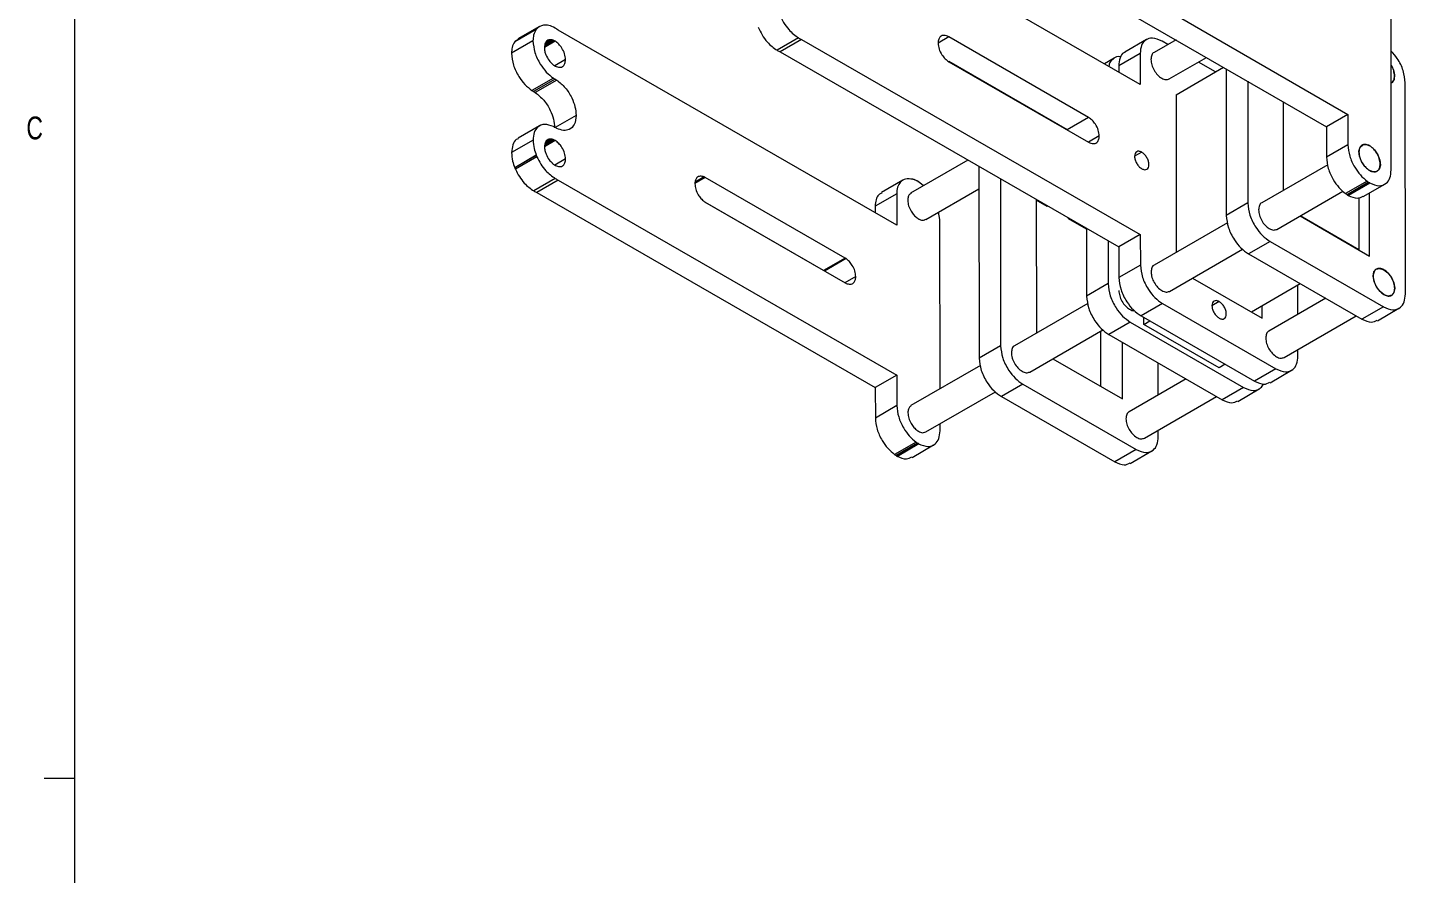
# Model space of a CAD drawing. Header units: inches. Extents: x 0 to 44.3, y 0 to 33.7.
# Drawn here: x 0.33 to 6, y 11.02 to 14.5 of the extents above; entities that cross this region are included whole.
import ezdxf

# ---------------------------------------------------------------- set-up
doc = ezdxf.new("R2010")
doc.units = ezdxf.units.IN
doc.header["$MEASUREMENT"] = 0
doc.styles.add('SLDTEXTSTYLE0', font='TXT', dxfattribs={"width": 0.75})

msp = doc.modelspace()

# ---------------------------------------------------------------- linework, layer by layer
at = {"color": 7, "linetype": 'Continuous', "lineweight": 0}
for p, q in [((0.5229, 33.4106), (0.5229, 0.4106)), ((0.5229, 11.4106), (0.3979, 11.4106))]:
    msp.add_line(p, q, dxfattribs=at)
at = {"color": 7, "linetype": 'Continuous', "lineweight": 15}
for p, q in [((4.9055, 14.2637), (3.5127, 15.0663)), ((4.3674, 14.9464), (5.7597, 14.1413)), ((4.279, 14.8954), (5.6714, 14.0903)), ((5.9376, 13.9128), (5.9382, 14.7801)), ((2.4216, 14.4903), (2.3333, 14.4392)), ((2.4217, 14.4904), (2.3334, 14.4394)), ((2.4241, 14.4933), (2.3357, 14.4422)), ((2.4353, 14.5025), (2.3469, 14.4515)), ((3.9042, 13.6857), (2.5119, 14.4881)), ((3.5008, 14.4558), (3.4124, 14.4048)), ((3.5132, 14.4497), (3.4248, 14.3987)), ((3.5132, 14.4497), (4.906, 13.6471)), ((4.693, 14.129), (4.1185, 14.4601)), ((4.9313, 14.4487), (4.8429, 14.3976)), ((2.4086, 14.4434), (2.3202, 14.3924)), ((2.4995, 14.4421), (2.4554, 14.4166)), ((2.4962, 14.4439), (2.4563, 14.4209)), ((2.4995, 14.4421), (2.4987, 14.4425)), ((3.4248, 14.3987), (4.8176, 13.5961)), ((4.9054, 14.3922), (4.817, 14.3411)), ((4.9054, 14.3922), (4.9055, 14.2637)), ((5.0532, 14.4477), (4.9625, 14.3954)), ((5.0197, 14.4284), (4.9952, 14.4425)), ((2.4988, 14.3404), (2.4996, 14.34)), ((4.6046, 14.078), (4.118, 14.3584)), ((4.1185, 14.3579), (4.6931, 14.0269)), ((4.7987, 14.3721), (4.7581, 14.3487)), ((4.817, 14.3411), (4.817, 14.3147)), ((5.025, 14.2871), (5.1782, 14.3755)), ((5.0528, 14.2222), (5.2482, 14.335)), ((5.215, 14.3158), (5.1448, 14.3563)), ((2.4929, 14.2902), (2.4045, 14.2392)), ((2.4997, 14.286), (2.4113, 14.235)), ((2.5064, 14.2824), (2.418, 14.2314)), ((5.2592, 14.3287), (5.2596, 13.726)), ((5.0528, 14.2222), (5.0533, 13.5738)), ((5.3476, 14.2775), (5.348, 13.777)), ((5.9962, 13.403), (5.9955, 14.271)), ((5.4952, 13.8289), (5.4949, 14.1923)), ((4.5086, 14.1333), (4.5085, 14.1332)), ((4.693, 14.129), (4.6046, 14.078)), ((5.7597, 14.1413), (5.6714, 14.0903)), ((5.7597, 14.1413), (5.7597, 14.0163)), ((2.4356, 14.0941), (2.3472, 14.0431)), ((5.6714, 14.0903), (5.6713, 13.9653)), ((2.4089, 14.035), (2.3206, 13.984)), ((2.4998, 14.0336), (2.4557, 14.0082)), ((2.4965, 14.0355), (2.4566, 14.0124)), ((2.4998, 14.0336), (2.4991, 14.0341)), ((5.7597, 14.0163), (5.6713, 13.9653)), ((5.8486, 14.0125), (5.8481, 14.0128)), ((2.4221, 13.9729), (2.3338, 13.9219)), ((2.4223, 13.9725), (2.334, 13.9215)), ((2.4247, 13.9669), (2.3363, 13.9159)), ((4.1972, 13.9535), (3.9612, 13.8173)), ((2.4991, 13.932), (2.4999, 13.9315)), ((3.6921, 13.5507), (3.1171, 13.8821)), ((4.2426, 13.9274), (4.2432, 13.1392)), ((5.6764, 13.9335), (5.4051, 13.7769)), ((5.848, 13.9108), (5.8485, 13.9105)), ((2.5, 13.8775), (2.4116, 13.8265)), ((2.5123, 13.8714), (2.424, 13.8204)), ((2.5123, 13.8714), (3.9047, 13.0691)), ((3.93, 13.8706), (3.8416, 13.8196)), ((3.992, 13.8655), (3.9906, 13.8663)), ((3.9911, 13.8661), (3.991, 13.866)), ((3.9936, 13.8647), (3.9911, 13.8661)), ((4.0142, 13.8479), (3.9925, 13.8652)), ((4.0237, 13.7091), (4.2426, 13.8354)), ((4.331, 13.8764), (4.3316, 13.1902)), ((5.4676, 13.6686), (5.7392, 13.8254)), ((5.8385, 13.8664), (5.7502, 13.8153)), ((5.8449, 13.8619), (5.7565, 13.8108)), ((5.8467, 13.8605), (5.7583, 13.8095)), ((5.8503, 13.8584), (5.7619, 13.8074)), ((5.8226, 13.8031), (5.911, 13.8541)), ((5.8467, 13.8605), (5.8503, 13.8584)), ((5.8475, 13.8602), (5.8484, 13.8597)), ((2.424, 13.8204), (3.8163, 13.0181)), ((3.6038, 13.4997), (3.1158, 13.7809)), ((3.1172, 13.78), (3.6922, 13.4486)), ((3.9041, 13.8142), (3.8157, 13.7632)), ((3.9041, 13.8142), (3.9042, 13.6857)), ((4.4783, 13.7916), (4.4788, 13.2421)), ((4.5224, 13.7631), (4.4783, 13.7885)), ((5.348, 13.777), (5.2596, 13.726)), ((5.7583, 13.8095), (5.7619, 13.8074)), ((5.8045, 13.799), (5.8046, 13.5843)), ((5.8488, 13.5588), (5.8486, 13.8181)), ((3.8157, 13.7632), (3.8157, 13.7367)), ((4.082, 13.7088), (4.0766, 13.7396)), ((4.5251, 13.7646), (4.5224, 13.7631)), ((4.6108, 13.7122), (4.6102, 13.7156)), ((4.6135, 13.7137), (4.6108, 13.7122)), ((4.6849, 13.6695), (4.6108, 13.7122)), ((5.8046, 13.5843), (5.5628, 13.7236)), ((5.5628, 13.7236), (5.8488, 13.5588)), ((4.0826, 13.0134), (4.082, 13.7088)), ((4.6849, 13.6725), (4.6851, 13.3943)), ((5.2649, 13.696), (4.9632, 13.5218)), ((4.7734, 13.6215), (4.7735, 13.4453)), ((4.906, 13.6471), (4.8176, 13.5961)), ((4.906, 13.6471), (4.9061, 13.5219)), ((5.4394, 13.6189), (5.351, 13.5679)), ((5.4394, 13.6189), (5.9055, 13.3504)), ((3.6921, 13.5507), (3.6038, 13.4997)), ((3.6962, 13.5482), (3.6079, 13.4972)), ((4.8176, 13.5961), (4.8177, 13.4709)), ((5.0256, 13.4135), (5.3264, 13.5871)), ((5.351, 13.5679), (5.8171, 13.2994)), ((4.9061, 13.5219), (4.8177, 13.4709)), ((5.8766, 13.5052), (5.8765, 13.5052)), ((4.7735, 13.4453), (4.6851, 13.3943)), ((5.1209, 13.4685), (5.4069, 13.3037)), ((5.3627, 13.3291), (5.5639, 13.4453)), ((5.5541, 13.3191), (5.554, 13.4396)), ((5.6684, 13.385), (5.4346, 13.2501)), ((4.6904, 13.3643), (4.3887, 13.1901)), ((4.9975, 13.3638), (4.9091, 13.3128)), ((4.9975, 13.3638), (5.4635, 13.0953)), ((5.4069, 13.3037), (5.4068, 13.3546)), ((5.9055, 13.3504), (5.8171, 13.2994)), ((5.8812, 13.293), (5.9696, 13.3441)), ((4.8649, 13.2873), (4.7765, 13.2362)), ((4.8649, 13.2873), (5.3309, 13.0187)), ((4.9091, 13.3128), (5.3751, 13.0442)), ((4.9209, 13.2777), (4.9209, 13.306)), ((4.9209, 13.2777), (4.9454, 13.2918)), ((5.2302, 13.0994), (4.9209, 13.2777)), ((5.4971, 13.1418), (5.7935, 13.3129)), ((4.4511, 13.0818), (4.7519, 13.2555)), ((4.7439, 13.023), (4.7437, 13.2507)), ((4.7765, 13.2362), (5.2425, 12.9677)), ((4.8324, 12.972), (4.8322, 13.2042)), ((4.3316, 13.1902), (4.2432, 13.1392)), ((5.5543, 13.1479), (5.5542, 13.1748)), ((4.2485, 13.1092), (3.9619, 12.9437)), ((4.5464, 13.1368), (4.8324, 12.972)), ((4.9796, 12.9874), (4.9795, 13.1193)), ((5.2548, 13.1136), (5.2302, 13.0994)), ((5.4635, 13.0953), (5.3751, 13.0442)), ((5.4393, 13.0379), (5.5276, 13.0889)), ((3.9047, 13.0691), (3.8163, 13.0181)), ((3.9047, 13.0691), (3.9048, 12.9439)), ((4.4229, 13.0321), (4.3345, 12.9811)), ((4.4229, 13.0321), (4.889, 12.7636)), ((5.0939, 13.0534), (4.8601, 12.9184)), ((3.8163, 13.0181), (3.8164, 12.8929)), ((4.0244, 12.8355), (4.31, 13.0003)), ((4.3345, 12.9811), (4.8006, 12.7126)), ((4.9226, 12.8101), (5.219, 12.9813)), ((5.3309, 13.0187), (5.2425, 12.9677)), ((5.3067, 12.9614), (5.3951, 13.0124)), ((3.9048, 12.9439), (3.8164, 12.8929)), ((4.0827, 12.8408), (4.0827, 12.8691)), ((3.9932, 12.8386), (3.9937, 12.8383)), ((4.9797, 12.8162), (4.9797, 12.8431)), ((3.9838, 12.7941), (3.8954, 12.743)), ((3.9902, 12.7896), (3.9018, 12.7386)), ((3.9919, 12.7882), (3.9036, 12.7372)), ((3.9956, 12.7861), (3.9072, 12.7351)), ((3.9677, 12.7309), (4.0561, 12.7819)), ((3.9919, 12.7882), (3.9956, 12.7861)), ((3.9927, 12.7879), (3.9936, 12.7874)), ((4.889, 12.7636), (4.8006, 12.7126)), ((4.8647, 12.7062), (4.9531, 12.7573)), ((3.9036, 12.7372), (3.9072, 12.7351))]:
    msp.add_line(p, q, dxfattribs=at)
at = {"color": 8, "linetype": 'Continuous', "lineweight": 15}
for p, q in [((4.1185, 14.4601), (4.0743, 14.4346)), ((2.4987, 14.4425), (2.4556, 14.4177)), ((2.4934, 14.4452), (2.457, 14.4241)), ((2.4898, 14.4464), (2.4578, 14.428)), ((2.4864, 14.4474), (2.4586, 14.4314)), ((2.4748, 14.4476), (2.4642, 14.4415)), ((2.5425, 14.3663), (2.4983, 14.3408)), ((2.5861, 14.1371), (2.5002, 14.0875)), ((4.7372, 14.0525), (4.693, 14.0269)), ((2.4991, 14.0341), (2.4559, 14.0092)), ((2.4938, 14.0367), (2.4573, 14.0157)), ((2.4901, 14.0379), (2.4582, 14.0195)), ((2.4867, 14.039), (2.4589, 14.0229)), ((2.4751, 14.0392), (2.4646, 14.0331)), ((2.5428, 13.9579), (2.4986, 13.9323)), ((4.9119, 13.9858), (4.8825, 13.9688)), ((3.1171, 13.8821), (3.0745, 13.8575)), ((3.1125, 13.8842), (3.0753, 13.8627)), ((3.7359, 13.4745), (3.6916, 13.4489)), ((5.2301, 13.3715), (5.2007, 13.3545))]:
    msp.add_line(p, q, dxfattribs=at)
at = {"color": 7, "linetype": 'Continuous', "lineweight": 15, "flags": 128}
for points in [[(5.9379, 14.3436), (5.9466, 14.325), (5.9513, 14.3032), (5.9492, 14.2846), (5.9407, 14.2721), (5.9384, 14.2706)], [(5.8206, 14.0165), (5.8356, 14.0176), (5.8527, 14.01), (5.8693, 13.9951), (5.8829, 13.9749), (5.8913, 13.9527), (5.8934, 13.9318), (5.8887, 13.9153), (5.878, 13.9058), (5.863, 13.9047), (5.8459, 13.9122), (5.8293, 13.9272), (5.8157, 13.9473), (5.8073, 13.9696), (5.8052, 13.9905), (5.8099, 14.007), (5.8206, 14.0165)], [(5.8636, 13.4756), (5.8667, 13.4935), (5.876, 13.5049), (5.8902, 13.508), (5.907, 13.5026), (5.924, 13.4892), (5.9385, 13.4701), (5.9483, 13.4481), (5.952, 13.4265), (5.949, 13.4087), (5.9396, 13.3973), (5.9255, 13.3941), (5.9086, 13.3996), (5.8917, 13.4129), (5.8772, 13.432), (5.8673, 13.4541), (5.8636, 13.4756)]]:
    msp.add_lwpolyline(points, dxfattribs=at)
at = {"color": 7, "linetype": 'Continuous', "lineweight": 15}
for points, knots in [([(2.4995, 14.4962), (2.491, 14.5003), (2.4742, 14.5084), (2.4465, 14.5101), (2.4325, 14.4996), (2.4241, 14.4933)], [0, 0, 0, 0, 0.2892863, 0.5687746, 1, 1, 1, 1]), ([(3.423, 14.5512), (3.428, 14.5403), (3.4382, 14.5185), (3.4643, 14.4824), (3.4869, 14.466), (3.5008, 14.4558)], [0, 0, 0, 0, 0.275882, 0.552665, 1, 1, 1, 1]), ([(2.4216, 14.4903), (2.4175, 14.4832), (2.4101, 14.4703), (2.4091, 14.4518), (2.4086, 14.4434)], [0, 0, 0, 0, 0.551178, 1, 1, 1, 1]), ([(2.4217, 14.4904), (2.4217, 14.4904), (2.4217, 14.4904), (2.4217, 14.4904), (2.4217, 14.4903), (2.4217, 14.4903), (2.4217, 14.4903), (2.4216, 14.4903), (2.4216, 14.4903)], [0, 0, 0, 0, 0.207301, 0.382855, 0.554847, 0.69038, 0.832281, 1, 1, 1, 1]), ([(2.4241, 14.4933), (2.4237, 14.4928), (2.4229, 14.4918), (2.4221, 14.4909), (2.4217, 14.4904)], [0, 0, 0, 0, 0.552649, 1, 1, 1, 1]), ([(2.5119, 14.4881), (2.5096, 14.4897), (2.5055, 14.4927), (2.5013, 14.4951), (2.4995, 14.4962)], [0, 0, 0, 0, 0.555338, 1, 1, 1, 1]), ([(3.3346, 14.5002), (3.3396, 14.4893), (3.3498, 14.4675), (3.3759, 14.4314), (3.3985, 14.4149), (3.4124, 14.4048)], [0, 0, 0, 0, 0.275882, 0.552665, 1, 1, 1, 1]), ([(3.5008, 14.4558), (3.5031, 14.4545), (3.5073, 14.4522), (3.5114, 14.4504), (3.5132, 14.4497)], [0, 0, 0, 0, 0.564493, 1, 1, 1, 1]), ([(4.1185, 14.4601), (4.1119, 14.4629), (4.0989, 14.4684), (4.0845, 14.4631), (4.0758, 14.4514), (4.0748, 14.4402), (4.0743, 14.4345)], [0, 0, 0, 0, 0.283881, 0.557851, 0.774833, 1, 1, 1, 1]), ([(4.9952, 14.4425), (4.9819, 14.4482), (4.9558, 14.4593), (4.9266, 14.449), (4.9087, 14.4261), (4.9065, 14.4036), (4.9054, 14.3922)], [0, 0, 0, 0, 0.28366, 0.559283, 0.776396, 1, 1, 1, 1]), ([(2.3333, 14.4392), (2.3292, 14.4321), (2.3217, 14.4193), (2.3207, 14.4007), (2.3202, 14.3924)], [0, 0, 0, 0, 0.551178, 1, 1, 1, 1]), ([(2.3202, 14.3924), (2.3218, 14.3765), (2.325, 14.3453), (2.3473, 14.2992), (2.3747, 14.2623), (2.3944, 14.247), (2.4045, 14.2392)], [0, 0, 0, 0, 0.284618, 0.559516, 0.776534, 1, 1, 1, 1]), ([(2.3334, 14.4394), (2.3334, 14.4394), (2.3334, 14.4394), (2.3333, 14.4393), (2.3333, 14.4393), (2.3333, 14.4393), (2.3333, 14.4393), (2.3333, 14.4393), (2.3333, 14.4392)], [0, 0, 0, 0, 0.207301, 0.382855, 0.554847, 0.69038, 0.832281, 1, 1, 1, 1]), ([(2.3357, 14.4422), (2.3353, 14.4417), (2.3345, 14.4408), (2.3337, 14.4398), (2.3334, 14.4394)], [0, 0, 0, 0, 0.552649, 1, 1, 1, 1]), ([(2.4086, 14.4434), (2.4102, 14.4276), (2.4134, 14.3964), (2.4357, 14.3502), (2.463, 14.3133), (2.4828, 14.298), (2.4929, 14.2902)], [0, 0, 0, 0, 0.284618, 0.559516, 0.776534, 1, 1, 1, 1]), ([(2.4748, 14.4476), (2.4717, 14.4466), (2.4655, 14.4444), (2.4575, 14.4348), (2.4562, 14.4235), (2.4554, 14.4165)], [0, 0, 0, 0, 0.27447, 0.551132, 1, 1, 1, 1]), ([(2.4554, 14.4165), (2.4557, 14.4115), (2.4564, 14.4017), (2.4624, 14.3828), (2.4701, 14.3705), (2.4749, 14.363)], [0, 0, 0, 0, 0.289028, 0.568581, 1, 1, 1, 1]), ([(2.4864, 14.4474), (2.4841, 14.4477), (2.4801, 14.4484), (2.4764, 14.4478), (2.4748, 14.4476)], [0, 0, 0, 0, 0.562901, 1, 1, 1, 1]), ([(2.4898, 14.4464), (2.4892, 14.4466), (2.488, 14.447), (2.4869, 14.4473), (2.4864, 14.4474)], [0, 0, 0, 0, 0.556136, 1, 1, 1, 1]), ([(2.4934, 14.4452), (2.4928, 14.4454), (2.4915, 14.4459), (2.4903, 14.4462), (2.4898, 14.4464)], [0, 0, 0, 0, 0.561087, 1, 1, 1, 1]), ([(2.4962, 14.4439), (2.4957, 14.4441), (2.4948, 14.4446), (2.4938, 14.445), (2.4934, 14.4452)], [0, 0, 0, 0, 0.561039, 1, 1, 1, 1]), ([(2.4987, 14.4425), (2.4983, 14.4428), (2.4974, 14.4433), (2.4966, 14.4437), (2.4962, 14.4439)], [0, 0, 0, 0, 0.574813, 1, 1, 1, 1]), ([(2.5425, 14.3663), (2.5417, 14.3743), (2.54, 14.3899), (2.5286, 14.4129), (2.5146, 14.4312), (2.5046, 14.4384), (2.4995, 14.4421)], [0, 0, 0, 0, 0.2840654, 0.5588077, 0.7759701, 1, 1, 1, 1]), ([(3.4124, 14.4048), (3.4148, 14.4035), (3.4189, 14.4012), (3.423, 14.3994), (3.4248, 14.3987)], [0, 0, 0, 0, 0.564493, 1, 1, 1, 1]), ([(4.0743, 14.4345), (4.0752, 14.4264), (4.0768, 14.4105), (4.0886, 14.3871), (4.1031, 14.3687), (4.1133, 14.3616), (4.1185, 14.3579)], [0, 0, 0, 0, 0.283363, 0.557543, 0.774742, 1, 1, 1, 1]), ([(4.8437, 14.396), (4.8417, 14.3956), (4.8316, 14.393), (4.8207, 14.3742), (4.8182, 14.3523), (4.817, 14.3411)], [0, 0, 0, 0, 0.1049625, 0.5458901, 1, 1, 1, 1]), ([(4.9625, 14.3954), (4.9625, 14.3954), (4.9578, 14.3944), (4.9519, 14.3851), (4.9504, 14.3729), (4.9496, 14.3667)], [0, 0, 0, 0, 0.000258, 0.491103, 1, 1, 1, 1]), ([(5.9955, 14.271), (5.9937, 14.2875), (5.9902, 14.3201), (5.9668, 14.3683), (5.9465, 14.3915), (5.9379, 14.4013)], [0, 0, 0, 0, 0.3736525, 0.7348033, 1, 1, 1, 1]), ([(2.4749, 14.363), (2.4769, 14.3604), (2.4806, 14.3557), (2.4847, 14.3516), (2.4864, 14.3498)], [0, 0, 0, 0, 0.5569876, 1, 1, 1, 1]), ([(2.4864, 14.3498), (2.4871, 14.3493), (2.4882, 14.3482), (2.4893, 14.3473), (2.4898, 14.3469)], [0, 0, 0, 0, 0.563395, 1, 1, 1, 1]), ([(2.4898, 14.3469), (2.4905, 14.3463), (2.4917, 14.3453), (2.493, 14.3444), (2.4935, 14.3439)], [0, 0, 0, 0, 0.558364, 1, 1, 1, 1]), ([(2.4935, 14.3439), (2.494, 14.3436), (2.495, 14.3429), (2.4959, 14.3423), (2.4963, 14.342)], [0, 0, 0, 0, 0.5610223, 1, 1, 1, 1]), ([(2.4963, 14.342), (2.4967, 14.3417), (2.4976, 14.3412), (2.4984, 14.3407), (2.4988, 14.3404)], [0, 0, 0, 0, 0.546397, 1, 1, 1, 1]), ([(2.4996, 14.34), (2.506, 14.3375), (2.5187, 14.3325), (2.5325, 14.3381), (2.541, 14.3497), (2.542, 14.3607), (2.5425, 14.3663)], [0, 0, 0, 0, 0.282888, 0.557732, 0.775299, 1, 1, 1, 1]), ([(4.8258, 14.3776), (4.8252, 14.3778), (4.8122, 14.3821), (4.7948, 14.3709), (4.779, 14.3554), (4.7772, 14.3413), (4.7767, 14.338)], [0, 0, 0, 0, 0.021293, 0.502377, 0.881371, 1, 1, 1, 1]), ([(4.9496, 14.3667), (4.9503, 14.3595), (4.9516, 14.3454), (4.9619, 14.3227), (4.9764, 14.3029), (4.9938, 14.2889), (5.0115, 14.2824), (5.0206, 14.2856), (5.025, 14.2871)], [0, 0, 0, 0, 0.169527, 0.333461, 0.497395, 0.666922, 0.836844, 1, 1, 1, 1]), ([(5.9513, 14.2992), (5.9506, 14.3064), (5.949, 14.3203), (5.9429, 14.3367), (5.9381, 14.3432), (5.9379, 14.3434)], [0, 0, 0, 0, 0.500774, 0.984219, 1, 1, 1, 1]), ([(2.4929, 14.2902), (2.4941, 14.2894), (2.4964, 14.2879), (2.4987, 14.2866), (2.4997, 14.286)], [0, 0, 0, 0, 0.560404, 1, 1, 1, 1]), ([(2.4997, 14.286), (2.5009, 14.2853), (2.5032, 14.284), (2.5054, 14.2829), (2.5064, 14.2824)], [0, 0, 0, 0, 0.559473, 1, 1, 1, 1]), ([(2.5064, 14.2824), (2.5184, 14.2727), (2.5421, 14.2535), (2.5677, 14.2123), (2.5833, 14.1719), (2.5851, 14.1488), (2.5861, 14.1371)], [0, 0, 0, 0, 0.2819163, 0.556332, 0.7741335, 1, 1, 1, 1]), ([(5.9384, 14.2706), (5.9384, 14.2706), (5.9431, 14.2715), (5.9491, 14.2808), (5.9506, 14.293), (5.9513, 14.2992)], [0, 0, 0, 0, 0.001241, 0.491829, 1, 1, 1, 1]), ([(2.4045, 14.2392), (2.4058, 14.2384), (2.408, 14.2369), (2.4103, 14.2355), (2.4113, 14.235)], [0, 0, 0, 0, 0.560404, 1, 1, 1, 1]), ([(2.4113, 14.235), (2.4125, 14.2342), (2.4148, 14.233), (2.417, 14.2319), (2.418, 14.2314)], [0, 0, 0, 0, 0.559473, 1, 1, 1, 1]), ([(2.418, 14.2314), (2.43, 14.2217), (2.4537, 14.2025), (2.4794, 14.1613), (2.4949, 14.1209), (2.4967, 14.0978), (2.4977, 14.086)], [0, 0, 0, 0, 0.2819163, 0.556332, 0.7741335, 1, 1, 1, 1]), ([(2.5861, 14.1371), (2.5846, 14.1238), (2.5816, 14.0976), (2.5606, 14.0782), (2.5348, 14.073), (2.5161, 14.08), (2.5066, 14.0835)], [0, 0, 0, 0, 0.284647, 0.559588, 0.776612, 1, 1, 1, 1]), ([(4.7372, 14.0525), (4.7364, 14.0606), (4.7347, 14.0765), (4.7228, 14.0999), (4.7084, 14.1183), (4.6982, 14.1254), (4.693, 14.129)], [0, 0, 0, 0, 0.2840305, 0.5583014, 0.7753334, 1, 1, 1, 1]), ([(2.493, 14.0913), (2.4804, 14.0957), (2.4553, 14.1044), (2.4282, 14.0922), (2.4119, 14.0684), (2.4099, 14.0463), (2.4089, 14.035)], [0, 0, 0, 0, 0.282004, 0.556397, 0.774162, 1, 1, 1, 1]), ([(2.4998, 14.0878), (2.4985, 14.0885), (2.4963, 14.0897), (2.494, 14.0908), (2.493, 14.0913)], [0, 0, 0, 0, 0.559538, 1, 1, 1, 1]), ([(2.5066, 14.0835), (2.5053, 14.0844), (2.5031, 14.0859), (2.5008, 14.0872), (2.4998, 14.0878)], [0, 0, 0, 0, 0.560469, 1, 1, 1, 1]), ([(4.6931, 14.0269), (4.6996, 14.0241), (4.7126, 14.0186), (4.7269, 14.0239), (4.7356, 14.0356), (4.7367, 14.0468), (4.7372, 14.0525)], [0, 0, 0, 0, 0.283505, 0.557985, 0.775236, 1, 1, 1, 1]), ([(2.3482, 14.041), (2.3453, 14.0401), (2.3345, 14.0366), (2.3238, 14.0167), (2.3216, 13.995), (2.3206, 13.984)], [0, 0, 0, 0, 0.156999, 0.570829, 1, 1, 1, 1]), ([(2.4089, 14.035), (2.4097, 14.0237), (2.411, 14.0037), (2.4188, 13.9822), (2.4221, 13.9729)], [0, 0, 0, 0, 0.567344, 1, 1, 1, 1]), ([(2.4751, 14.0392), (2.472, 14.0381), (2.4658, 14.036), (2.4578, 14.0264), (2.4565, 14.0151), (2.4557, 14.0081)], [0, 0, 0, 0, 0.2744695, 0.5511325, 1, 1, 1, 1]), ([(2.4557, 14.0081), (2.456, 14.0031), (2.4567, 13.9933), (2.4627, 13.9743), (2.4705, 13.962), (2.4752, 13.9545)], [0, 0, 0, 0, 0.289028, 0.568581, 1, 1, 1, 1]), ([(2.4867, 14.039), (2.4844, 14.0393), (2.4804, 14.0399), (2.4767, 14.0394), (2.4751, 14.0392)], [0, 0, 0, 0, 0.562901, 1, 1, 1, 1]), ([(2.4901, 14.0379), (2.4895, 14.0382), (2.4883, 14.0386), (2.4872, 14.0388), (2.4867, 14.039)], [0, 0, 0, 0, 0.556136, 1, 1, 1, 1]), ([(2.4938, 14.0367), (2.4931, 14.037), (2.4919, 14.0374), (2.4906, 14.0378), (2.4901, 14.0379)], [0, 0, 0, 0, 0.561087, 1, 1, 1, 1]), ([(2.4965, 14.0355), (2.496, 14.0357), (2.4951, 14.0361), (2.4942, 14.0365), (2.4938, 14.0367)], [0, 0, 0, 0, 0.561039, 1, 1, 1, 1]), ([(2.4991, 14.0341), (2.4986, 14.0344), (2.4977, 14.0348), (2.4969, 14.0353), (2.4965, 14.0355)], [0, 0, 0, 0, 0.5748127, 1, 1, 1, 1]), ([(2.5428, 13.9579), (2.542, 13.9658), (2.5403, 13.9814), (2.5289, 14.0045), (2.5149, 14.0227), (2.5049, 14.03), (2.4998, 14.0336)], [0, 0, 0, 0, 0.284065, 0.558808, 0.77597, 1, 1, 1, 1]), ([(5.7597, 14.0163), (5.7611, 14.001), (5.764, 13.971), (5.7847, 13.9264), (5.8103, 13.8902), (5.8291, 13.8744), (5.8385, 13.8664)], [0, 0, 0, 0, 0.285517, 0.561018, 0.777941, 1, 1, 1, 1]), ([(5.8436, 14.0149), (5.8377, 14.0165), (5.8262, 14.0198), (5.8139, 14.0135), (5.8065, 14.0022), (5.8056, 13.9919), (5.8051, 13.9866)], [0, 0, 0, 0, 0.280773, 0.5557663, 0.7740168, 1, 1, 1, 1]), ([(5.8481, 14.0128), (5.8472, 14.0132), (5.8457, 14.014), (5.8442, 14.0146), (5.8436, 14.0149)], [0, 0, 0, 0, 0.565929, 1, 1, 1, 1]), ([(5.8526, 14.01), (5.8519, 14.0105), (5.8505, 14.0114), (5.8492, 14.0122), (5.8486, 14.0125)], [0, 0, 0, 0, 0.551796, 1, 1, 1, 1]), ([(5.8922, 13.9362), (5.8915, 13.9438), (5.89, 13.9587), (5.8795, 13.9808), (5.8667, 13.9986), (5.8573, 14.0061), (5.8526, 14.01)], [0, 0, 0, 0, 0.28518, 0.560827, 0.777884, 1, 1, 1, 1]), ([(2.3206, 13.984), (2.3213, 13.9726), (2.3226, 13.9527), (2.3304, 13.9312), (2.3338, 13.9219)], [0, 0, 0, 0, 0.567344, 1, 1, 1, 1]), ([(2.4221, 13.9729), (2.4222, 13.9729), (2.4222, 13.9727), (2.4223, 13.9726), (2.4223, 13.9725)], [0, 0, 0, 0, 0.555441, 1, 1, 1, 1]), ([(2.4223, 13.9725), (2.4228, 13.9714), (2.4236, 13.9696), (2.4244, 13.9677), (2.4247, 13.9669)], [0, 0, 0, 0, 0.566749, 1, 1, 1, 1]), ([(2.4247, 13.9669), (2.4298, 13.9567), (2.44, 13.9362), (2.4653, 13.9026), (2.4867, 13.8871), (2.5, 13.8775)], [0, 0, 0, 0, 0.27516, 0.55204, 1, 1, 1, 1]), ([(2.4752, 13.9545), (2.4772, 13.9519), (2.4809, 13.9472), (2.485, 13.9432), (2.4868, 13.9414)], [0, 0, 0, 0, 0.5569876, 1, 1, 1, 1]), ([(2.4868, 13.9414), (2.4874, 13.9408), (2.4885, 13.9398), (2.4897, 13.9389), (2.4902, 13.9385)], [0, 0, 0, 0, 0.563395, 1, 1, 1, 1]), ([(2.4902, 13.9385), (2.4908, 13.9379), (2.4921, 13.9369), (2.4933, 13.9359), (2.4938, 13.9355)], [0, 0, 0, 0, 0.558364, 1, 1, 1, 1]), ([(2.4999, 13.9315), (2.5063, 13.929), (2.519, 13.924), (2.5329, 13.9297), (2.5413, 13.9412), (2.5423, 13.9523), (2.5428, 13.9579)], [0, 0, 0, 0, 0.282888, 0.557732, 0.775299, 1, 1, 1, 1]), ([(4.9119, 13.9858), (4.908, 13.9876), (4.9002, 13.991), (4.8905, 13.9887), (4.884, 13.9814), (4.8817, 13.9692), (4.884, 13.9544), (4.8906, 13.9395), (4.9003, 13.926), (4.908, 13.9205), (4.912, 13.9178)], [0, 0, 0, 0, 0.127321, 0.250056, 0.372791, 0.500115, 0.626997, 0.749774, 0.872649, 1, 1, 1, 1]), ([(4.912, 13.9178), (4.9159, 13.916), (4.9236, 13.9126), (4.9333, 13.9149), (4.9398, 13.9223), (4.9422, 13.9344), (4.9398, 13.9492), (4.9332, 13.9641), (4.9235, 13.9776), (4.9158, 13.983), (4.9119, 13.9858)], [0, 0, 0, 0, 0.12697, 0.249942, 0.372915, 0.499885, 0.627297, 0.750228, 0.87306, 1, 1, 1, 1]), ([(5.6713, 13.9653), (5.6727, 13.95), (5.6756, 13.92), (5.6963, 13.8754), (5.7219, 13.8392), (5.7407, 13.8233), (5.7502, 13.8153)], [0, 0, 0, 0, 0.285517, 0.561018, 0.777941, 1, 1, 1, 1]), ([(5.8051, 13.9866), (5.8058, 13.9792), (5.8073, 13.9647), (5.8173, 13.9431), (5.8297, 13.9255), (5.8388, 13.9179), (5.8434, 13.914)], [0, 0, 0, 0, 0.285551, 0.561403, 0.778442, 1, 1, 1, 1]), ([(2.3338, 13.9219), (2.3338, 13.9218), (2.3339, 13.9217), (2.3339, 13.9215), (2.334, 13.9215)], [0, 0, 0, 0, 0.555441, 1, 1, 1, 1]), ([(2.334, 13.9215), (2.3344, 13.9204), (2.3352, 13.9186), (2.336, 13.9167), (2.3363, 13.9159)], [0, 0, 0, 0, 0.566749, 1, 1, 1, 1]), ([(2.3363, 13.9159), (2.3414, 13.9057), (2.3516, 13.8852), (2.3769, 13.8516), (2.3983, 13.8361), (2.4116, 13.8265)], [0, 0, 0, 0, 0.27516, 0.55204, 1, 1, 1, 1]), ([(2.4938, 13.9355), (2.4944, 13.9351), (2.4953, 13.9345), (2.4962, 13.9338), (2.4966, 13.9336)], [0, 0, 0, 0, 0.561022, 1, 1, 1, 1]), ([(2.4966, 13.9336), (2.4971, 13.9333), (2.4979, 13.9327), (2.4988, 13.9322), (2.4991, 13.932)], [0, 0, 0, 0, 0.546397, 1, 1, 1, 1]), ([(3.1125, 13.8842), (3.1067, 13.8858), (3.0952, 13.889), (3.083, 13.8827), (3.0756, 13.8714), (3.0747, 13.861), (3.0743, 13.8557)], [0, 0, 0, 0, 0.28077, 0.555571, 0.773827, 1, 1, 1, 1]), ([(3.1171, 13.8821), (3.1163, 13.8825), (3.1147, 13.8833), (3.1132, 13.8839), (3.1125, 13.8842)], [0, 0, 0, 0, 0.557801, 1, 1, 1, 1]), ([(5.8434, 13.914), (5.8442, 13.9134), (5.8458, 13.9122), (5.8473, 13.9112), (5.848, 13.9108)], [0, 0, 0, 0, 0.561088, 1, 1, 1, 1]), ([(5.8485, 13.9105), (5.8493, 13.9101), (5.8506, 13.9093), (5.8519, 13.9087), (5.8525, 13.9084)], [0, 0, 0, 0, 0.568916, 1, 1, 1, 1]), ([(5.8489, 13.8594), (5.8621, 13.854), (5.8882, 13.8434), (5.917, 13.8547), (5.9345, 13.8785), (5.9365, 13.9013), (5.9376, 13.9128)], [0, 0, 0, 0, 0.283145, 0.557338, 0.774642, 1, 1, 1, 1]), ([(5.8525, 13.9084), (5.8585, 13.9065), (5.8703, 13.9028), (5.8831, 13.9089), (5.8908, 13.9203), (5.8918, 13.9309), (5.8922, 13.9362)], [0, 0, 0, 0, 0.280934, 0.556182, 0.774536, 1, 1, 1, 1]), ([(2.4116, 13.8265), (2.4139, 13.8252), (2.4181, 13.8229), (2.4222, 13.8212), (2.424, 13.8204)], [0, 0, 0, 0, 0.5645097, 1, 1, 1, 1]), ([(2.5, 13.8775), (2.5023, 13.8762), (2.5064, 13.8739), (2.5106, 13.8722), (2.5123, 13.8714)], [0, 0, 0, 0, 0.5645097, 1, 1, 1, 1]), ([(3.0743, 13.8557), (3.075, 13.8483), (3.0764, 13.8338), (3.0865, 13.8122), (3.0989, 13.7947), (3.108, 13.787), (3.1126, 13.7832)], [0, 0, 0, 0, 0.285401, 0.560939, 0.777918, 1, 1, 1, 1]), ([(3.9699, 13.8745), (3.9598, 13.8757), (3.9397, 13.8782), (3.919, 13.8643), (3.9063, 13.8427), (3.9048, 13.8238), (3.9041, 13.8142)], [0, 0, 0, 0, 0.279528, 0.55585, 0.7747, 1, 1, 1, 1]), ([(3.9776, 13.8721), (3.9761, 13.8726), (3.9735, 13.8735), (3.971, 13.8742), (3.9699, 13.8745)], [0, 0, 0, 0, 0.562935, 1, 1, 1, 1]), ([(3.9838, 13.8695), (3.9827, 13.87), (3.9806, 13.871), (3.9785, 13.8717), (3.9776, 13.8721)], [0, 0, 0, 0, 0.558837, 1, 1, 1, 1]), ([(3.988, 13.8676), (3.9872, 13.8679), (3.9858, 13.8686), (3.9844, 13.8692), (3.9838, 13.8695)], [0, 0, 0, 0, 0.559064, 1, 1, 1, 1]), ([(3.9906, 13.8663), (3.9901, 13.8665), (3.9892, 13.867), (3.9884, 13.8674), (3.988, 13.8676)], [0, 0, 0, 0, 0.5589826, 1, 1, 1, 1]), ([(3.9911, 13.8661), (3.9913, 13.866), (3.9916, 13.8658), (3.9919, 13.8656), (3.992, 13.8655)], [0, 0, 0, 0, 0.55489, 1, 1, 1, 1]), ([(3.9925, 13.8652), (3.9927, 13.8651), (3.993, 13.865), (3.9934, 13.8648), (3.9936, 13.8647)], [0, 0, 0, 0, 0.530754, 1, 1, 1, 1]), ([(5.8385, 13.8664), (5.8397, 13.8655), (5.8418, 13.8638), (5.844, 13.8625), (5.8449, 13.8619)], [0, 0, 0, 0, 0.5563559, 1, 1, 1, 1]), ([(5.8449, 13.8619), (5.8454, 13.8615), (5.8462, 13.8609), (5.8471, 13.8604), (5.8475, 13.8602)], [0, 0, 0, 0, 0.559941, 1, 1, 1, 1]), ([(5.8484, 13.8597), (5.848, 13.8598), (5.8475, 13.8601), (5.8469, 13.8604), (5.8467, 13.8605)], [0, 0, 0, 0, 0.558366, 1, 1, 1, 1]), ([(5.8503, 13.8584), (5.85, 13.8586), (5.8496, 13.8588), (5.8491, 13.8592), (5.8489, 13.8594)], [0, 0, 0, 0, 0.558141, 1, 1, 1, 1]), ([(3.1126, 13.7832), (3.1135, 13.7825), (3.115, 13.7814), (3.1165, 13.7804), (3.1172, 13.78)], [0, 0, 0, 0, 0.56108, 1, 1, 1, 1]), ([(3.8426, 13.8179), (3.8383, 13.8158), (3.8278, 13.8106), (3.8181, 13.7913), (3.8165, 13.7726), (3.8157, 13.7632)], [0, 0, 0, 0, 0.254513, 0.621844, 1, 1, 1, 1]), ([(3.9631, 13.8155), (3.9614, 13.8149), (3.9562, 13.8129), (3.9511, 13.8032), (3.9501, 13.7931), (3.9496, 13.7879)], [0, 0, 0, 0, 0.190038, 0.587586, 1, 1, 1, 1]), ([(3.9496, 13.7879), (3.9504, 13.7805), (3.9518, 13.7659), (3.9619, 13.7443), (3.9744, 13.7268), (3.9835, 13.7191), (3.9881, 13.7153)], [0, 0, 0, 0, 0.285335, 0.561169, 0.778211, 1, 1, 1, 1]), ([(5.348, 13.777), (5.3498, 13.7603), (5.3533, 13.7274), (5.3777, 13.679), (5.4075, 13.6411), (5.4286, 13.6264), (5.4394, 13.6189)], [0, 0, 0, 0, 0.283705, 0.557916, 0.775025, 1, 1, 1, 1]), ([(5.4052, 13.7769), (5.4051, 13.7769), (5.4005, 13.7759), (5.3945, 13.7666), (5.393, 13.7544), (5.3922, 13.7482)], [0, 0, 0, 0, 0.001241, 0.491829, 1, 1, 1, 1]), ([(5.7502, 13.8153), (5.7513, 13.8144), (5.7534, 13.8128), (5.7556, 13.8115), (5.7565, 13.8108)], [0, 0, 0, 0, 0.5563559, 1, 1, 1, 1]), ([(5.7565, 13.8108), (5.757, 13.8105), (5.7579, 13.8099), (5.7587, 13.8094), (5.7591, 13.8091)], [0, 0, 0, 0, 0.559941, 1, 1, 1, 1]), ([(5.7605, 13.8084), (5.774, 13.8025), (5.7975, 13.7923), (5.8145, 13.8012), (5.8217, 13.8049)], [0, 0, 0, 0, 0.574689, 1, 1, 1, 1]), ([(3.9881, 13.7153), (3.9889, 13.7147), (3.9904, 13.7136), (3.9919, 13.7126), (3.9925, 13.7122)], [0, 0, 0, 0, 0.561855, 1, 1, 1, 1]), ([(3.993, 13.7119), (3.9938, 13.7115), (3.9951, 13.7107), (3.9964, 13.7101), (3.997, 13.7098)], [0, 0, 0, 0, 0.568916, 1, 1, 1, 1]), ([(5.2596, 13.726), (5.2614, 13.7092), (5.2649, 13.6764), (5.2893, 13.628), (5.3191, 13.59), (5.3403, 13.5754), (5.351, 13.5679)], [0, 0, 0, 0, 0.283705, 0.557916, 0.775025, 1, 1, 1, 1]), ([(5.3922, 13.7482), (5.3929, 13.741), (5.3942, 13.7269), (5.4045, 13.7042), (5.419, 13.6844), (5.4364, 13.6704), (5.4541, 13.6639), (5.4632, 13.6671), (5.4676, 13.6686)], [0, 0, 0, 0, 0.169671, 0.333471, 0.497272, 0.666943, 0.836614, 1, 1, 1, 1]), ([(3.997, 13.7098), (4.0032, 13.7077), (4.0133, 13.7041), (4.0204, 13.7084), (4.0231, 13.7101)], [0, 0, 0, 0, 0.607288, 1, 1, 1, 1]), ([(3.6962, 13.5482), (3.6954, 13.5487), (3.6941, 13.5496), (3.6927, 13.5504), (3.6921, 13.5507)], [0, 0, 0, 0, 0.55179, 1, 1, 1, 1]), ([(3.7359, 13.4745), (3.7351, 13.4821), (3.7336, 13.497), (3.7231, 13.519), (3.7103, 13.5368), (3.7009, 13.5443), (3.6962, 13.5482)], [0, 0, 0, 0, 0.285178, 0.560827, 0.777884, 1, 1, 1, 1]), ([(4.9061, 13.5219), (4.9079, 13.5052), (4.9114, 13.4723), (4.9358, 13.4239), (4.9656, 13.3859), (4.9867, 13.3713), (4.9975, 13.3638)], [0, 0, 0, 0, 0.28359, 0.557956, 0.775146, 1, 1, 1, 1]), ([(4.9632, 13.5217), (4.9632, 13.5217), (4.9585, 13.5208), (4.9526, 13.5115), (4.951, 13.4993), (4.9503, 13.4931)], [0, 0, 0, 0, 0.000258, 0.491103, 1, 1, 1, 1]), ([(4.9503, 13.4931), (4.951, 13.4859), (4.9523, 13.4717), (4.9626, 13.449), (4.977, 13.4293), (4.9945, 13.4153), (5.0122, 13.4088), (5.0213, 13.4119), (5.0257, 13.4135)], [0, 0, 0, 0, 0.1695268, 0.3334609, 0.497395, 0.6669218, 0.8368442, 1, 1, 1, 1]), ([(5.952, 13.4256), (5.9513, 13.4328), (5.95, 13.447), (5.9397, 13.4697), (5.9253, 13.4894), (5.9078, 13.5035), (5.8903, 13.5095), (5.8758, 13.5065), (5.8656, 13.4956), (5.8643, 13.483), (5.8636, 13.4766)], [0, 0, 0, 0, 0.127201, 0.25, 0.372799, 0.5, 0.627201, 0.75, 0.872799, 1, 1, 1, 1]), ([(3.6922, 13.4486), (3.693, 13.4482), (3.6943, 13.4474), (3.6957, 13.4468), (3.6963, 13.4465)], [0, 0, 0, 0, 0.568913, 1, 1, 1, 1]), ([(3.6963, 13.4465), (3.7022, 13.4446), (3.7141, 13.4409), (3.7268, 13.4471), (3.7345, 13.4586), (3.7354, 13.4691), (3.7359, 13.4745)], [0, 0, 0, 0, 0.280934, 0.556183, 0.774537, 1, 1, 1, 1]), ([(4.7735, 13.4453), (4.7753, 13.4286), (4.7788, 13.3957), (4.8032, 13.3474), (4.833, 13.3094), (4.8541, 13.2947), (4.8649, 13.2873)], [0, 0, 0, 0, 0.283705, 0.557916, 0.775025, 1, 1, 1, 1]), ([(4.8177, 13.4709), (4.8195, 13.4542), (4.823, 13.4213), (4.8474, 13.3729), (4.8772, 13.3349), (4.8984, 13.3202), (4.9091, 13.3128)], [0, 0, 0, 0, 0.28359, 0.557956, 0.775146, 1, 1, 1, 1]), ([(5.8636, 13.4766), (5.8643, 13.4694), (5.8656, 13.4552), (5.8759, 13.4325), (5.8904, 13.4128), (5.9078, 13.3987), (5.9253, 13.3926), (5.9398, 13.3957), (5.95, 13.4066), (5.9513, 13.4192), (5.952, 13.4256)], [0, 0, 0, 0, 0.127201, 0.25, 0.372799, 0.5, 0.627201, 0.75, 0.872799, 1, 1, 1, 1]), ([(4.6851, 13.3943), (4.6869, 13.3776), (4.6904, 13.3447), (4.7148, 13.2963), (4.7446, 13.2584), (4.7657, 13.2437), (4.7765, 13.2362)], [0, 0, 0, 0, 0.283705, 0.557916, 0.775025, 1, 1, 1, 1]), ([(4.8177, 13.4165), (4.8184, 13.4093), (4.8197, 13.3952), (4.8299, 13.3725), (4.8445, 13.3526), (4.8617, 13.3392), (4.8751, 13.3331), (4.8805, 13.3344), (4.8812, 13.3345)], [0, 0, 0, 0, 0.196963, 0.387111, 0.577259, 0.774223, 0.971186, 1, 1, 1, 1]), ([(5.2301, 13.3715), (5.2262, 13.3732), (5.2185, 13.3766), (5.2088, 13.3744), (5.2023, 13.367), (5.1999, 13.3549), (5.2023, 13.3401), (5.2089, 13.3252), (5.2186, 13.3117), (5.2263, 13.3062), (5.2302, 13.3034)], [0, 0, 0, 0, 0.126938, 0.249771, 0.372703, 0.500115, 0.627086, 0.750059, 0.873032, 1, 1, 1, 1]), ([(5.9055, 13.3504), (5.919, 13.3446), (5.9456, 13.3332), (5.9751, 13.3442), (5.993, 13.3682), (5.9951, 13.3912), (5.9962, 13.403)], [0, 0, 0, 0, 0.283704, 0.557917, 0.775026, 1, 1, 1, 1]), ([(5.2302, 13.3034), (5.2341, 13.3017), (5.2418, 13.2983), (5.2515, 13.3006), (5.2581, 13.3079), (5.2604, 13.32), (5.2581, 13.3348), (5.2515, 13.3498), (5.2418, 13.3632), (5.2341, 13.3687), (5.2301, 13.3715)], [0, 0, 0, 0, 0.127353, 0.250227, 0.373003, 0.499885, 0.627208, 0.749942, 0.872676, 1, 1, 1, 1]), ([(5.8171, 13.2994), (5.8308, 13.2931), (5.8551, 13.2821), (5.8727, 13.291), (5.8803, 13.2948)], [0, 0, 0, 0, 0.568441, 1, 1, 1, 1]), ([(5.4346, 13.2501), (5.4346, 13.2501), (5.4299, 13.2491), (5.424, 13.2399), (5.4224, 13.2276), (5.4217, 13.2214)], [0, 0, 0, 0, 0.000258, 0.491103, 1, 1, 1, 1]), ([(5.4217, 13.2214), (5.4224, 13.2142), (5.4237, 13.2001), (5.434, 13.1774), (5.4484, 13.1576), (5.4659, 13.1436), (5.4836, 13.1371), (5.4927, 13.1403), (5.4971, 13.1418)], [0, 0, 0, 0, 0.1695268, 0.3334609, 0.497395, 0.6669218, 0.8368442, 1, 1, 1, 1]), ([(4.3316, 13.1902), (4.3333, 13.1735), (4.3368, 13.1406), (4.3612, 13.0922), (4.391, 13.0543), (4.4122, 13.0396), (4.4229, 13.0321)], [0, 0, 0, 0, 0.283705, 0.557916, 0.775025, 1, 1, 1, 1]), ([(4.3887, 13.1901), (4.3887, 13.1901), (4.384, 13.1891), (4.378, 13.1798), (4.3765, 13.1676), (4.3757, 13.1614)], [0, 0, 0, 0, 0.001241, 0.491829, 1, 1, 1, 1]), ([(4.3757, 13.1614), (4.3764, 13.1542), (4.3778, 13.1401), (4.388, 13.1174), (4.4025, 13.0976), (4.4199, 13.0836), (4.4376, 13.0771), (4.4467, 13.0803), (4.4512, 13.0818)], [0, 0, 0, 0, 0.169671, 0.333471, 0.497272, 0.666943, 0.836614, 1, 1, 1, 1]), ([(5.4635, 13.0953), (5.477, 13.0895), (5.5036, 13.0781), (5.5332, 13.0891), (5.5511, 13.1131), (5.5532, 13.1361), (5.5543, 13.1479)], [0, 0, 0, 0, 0.283731, 0.557909, 0.775, 1, 1, 1, 1]), ([(4.2432, 13.1392), (4.2449, 13.1225), (4.2484, 13.0896), (4.2728, 13.0412), (4.3027, 13.0032), (4.3238, 12.9886), (4.3345, 12.9811)], [0, 0, 0, 0, 0.283705, 0.557916, 0.775025, 1, 1, 1, 1]), ([(5.3309, 13.0187), (5.3444, 13.013), (5.3708, 13.0019), (5.3995, 13.0107), (5.4087, 13.0267), (5.4122, 13.0326)], [0, 0, 0, 0, 0.394688, 0.776169, 1, 1, 1, 1]), ([(5.3751, 13.0442), (5.3889, 13.038), (5.4131, 13.027), (5.4308, 13.0359), (5.4384, 13.0397)], [0, 0, 0, 0, 0.568494, 1, 1, 1, 1]), ([(3.9048, 12.9439), (3.9062, 12.9287), (3.9092, 12.8986), (3.9299, 12.854), (3.9555, 12.8178), (3.9743, 12.802), (3.9838, 12.7941)], [0, 0, 0, 0, 0.285517, 0.561018, 0.777941, 1, 1, 1, 1]), ([(3.9637, 12.9419), (3.962, 12.9413), (3.9568, 12.9393), (3.9517, 12.9297), (3.9507, 12.9195), (3.9502, 12.9143)], [0, 0, 0, 0, 0.185102, 0.585459, 1, 1, 1, 1]), ([(4.8601, 12.9184), (4.8601, 12.9184), (4.8554, 12.9175), (4.8494, 12.9082), (4.8479, 12.896), (4.8471, 12.8898)], [0, 0, 0, 0, 0.001241, 0.491829, 1, 1, 1, 1]), ([(5.2425, 12.9677), (5.2563, 12.9614), (5.2806, 12.9504), (5.2982, 12.9593), (5.3058, 12.9632)], [0, 0, 0, 0, 0.568441, 1, 1, 1, 1]), ([(3.8164, 12.8929), (3.8179, 12.8776), (3.8208, 12.8476), (3.8415, 12.803), (3.8672, 12.7668), (3.8859, 12.751), (3.8954, 12.743)], [0, 0, 0, 0, 0.285517, 0.561018, 0.777941, 1, 1, 1, 1]), ([(3.9502, 12.9143), (3.951, 12.9069), (3.9524, 12.8924), (3.9625, 12.8708), (3.9749, 12.8533), (3.984, 12.8456), (3.9886, 12.8418)], [0, 0, 0, 0, 0.285551, 0.561403, 0.778442, 1, 1, 1, 1]), ([(4.8471, 12.8898), (4.8478, 12.8826), (4.8492, 12.8684), (4.8594, 12.8457), (4.8739, 12.826), (4.8913, 12.812), (4.909, 12.8055), (4.9181, 12.8086), (4.9226, 12.8102)], [0, 0, 0, 0, 0.1696713, 0.3334715, 0.4972717, 0.666943, 0.8366143, 1, 1, 1, 1]), ([(3.9886, 12.8418), (3.9894, 12.8411), (3.991, 12.84), (3.9925, 12.839), (3.9932, 12.8386)], [0, 0, 0, 0, 0.5610877, 1, 1, 1, 1]), ([(3.9937, 12.8383), (3.9944, 12.8378), (3.9958, 12.8371), (3.9971, 12.8365), (3.9977, 12.8362)], [0, 0, 0, 0, 0.568916, 1, 1, 1, 1]), ([(3.9941, 12.7871), (4.0074, 12.7818), (4.0335, 12.7712), (4.0622, 12.7826), (4.0796, 12.8065), (4.0817, 12.8292), (4.0827, 12.8408)], [0, 0, 0, 0, 0.283145, 0.557338, 0.774642, 1, 1, 1, 1]), ([(3.9977, 12.8362), (4.0038, 12.834), (4.0139, 12.8305), (4.021, 12.8348), (4.0238, 12.8365)], [0, 0, 0, 0, 0.606072, 1, 1, 1, 1]), ([(4.889, 12.7636), (4.9025, 12.7578), (4.9291, 12.7465), (4.9587, 12.7574), (4.9765, 12.7814), (4.9787, 12.8044), (4.9797, 12.8162)], [0, 0, 0, 0, 0.283704, 0.557917, 0.775026, 1, 1, 1, 1]), ([(3.9838, 12.7941), (3.985, 12.7932), (3.9871, 12.7916), (3.9892, 12.7902), (3.9902, 12.7896)], [0, 0, 0, 0, 0.556356, 1, 1, 1, 1]), ([(3.9902, 12.7896), (3.9907, 12.7892), (3.9915, 12.7886), (3.9924, 12.7881), (3.9927, 12.7879)], [0, 0, 0, 0, 0.559941, 1, 1, 1, 1]), ([(3.9936, 12.7874), (3.9933, 12.7875), (3.9927, 12.7878), (3.9922, 12.7881), (3.9919, 12.7882)], [0, 0, 0, 0, 0.558366, 1, 1, 1, 1]), ([(3.9956, 12.7861), (3.9953, 12.7863), (3.9948, 12.7866), (3.9943, 12.7869), (3.9941, 12.7871)], [0, 0, 0, 0, 0.5581412, 1, 1, 1, 1]), ([(3.8954, 12.743), (3.8966, 12.7421), (3.8987, 12.7405), (3.9008, 12.7392), (3.9018, 12.7386)], [0, 0, 0, 0, 0.556356, 1, 1, 1, 1]), ([(3.9018, 12.7386), (3.9023, 12.7382), (3.9031, 12.7376), (3.904, 12.7371), (3.9043, 12.7369)], [0, 0, 0, 0, 0.559941, 1, 1, 1, 1]), ([(3.9057, 12.7361), (3.9192, 12.7302), (3.9427, 12.7201), (3.9596, 12.729), (3.9668, 12.7328)], [0, 0, 0, 0, 0.575979, 1, 1, 1, 1]), ([(4.8006, 12.7126), (4.8144, 12.7063), (4.8386, 12.6953), (4.8563, 12.7042), (4.8639, 12.708)], [0, 0, 0, 0, 0.568441, 1, 1, 1, 1])]:
    msp.add_open_spline(points, degree=3, knots=knots, dxfattribs=at)

# ---------------------------------------------------------------- texts
at = {"color": 7, "linetype": 'Continuous', "lineweight": 0, "insert": (0.3255, 14.1323), "char_height": 0.0937, "attachment_point": 1, "style": 'SLDTEXTSTYLE0'}
msp.add_mtext('C', dxfattribs=at)

doc.saveas('drawing.dxf')
